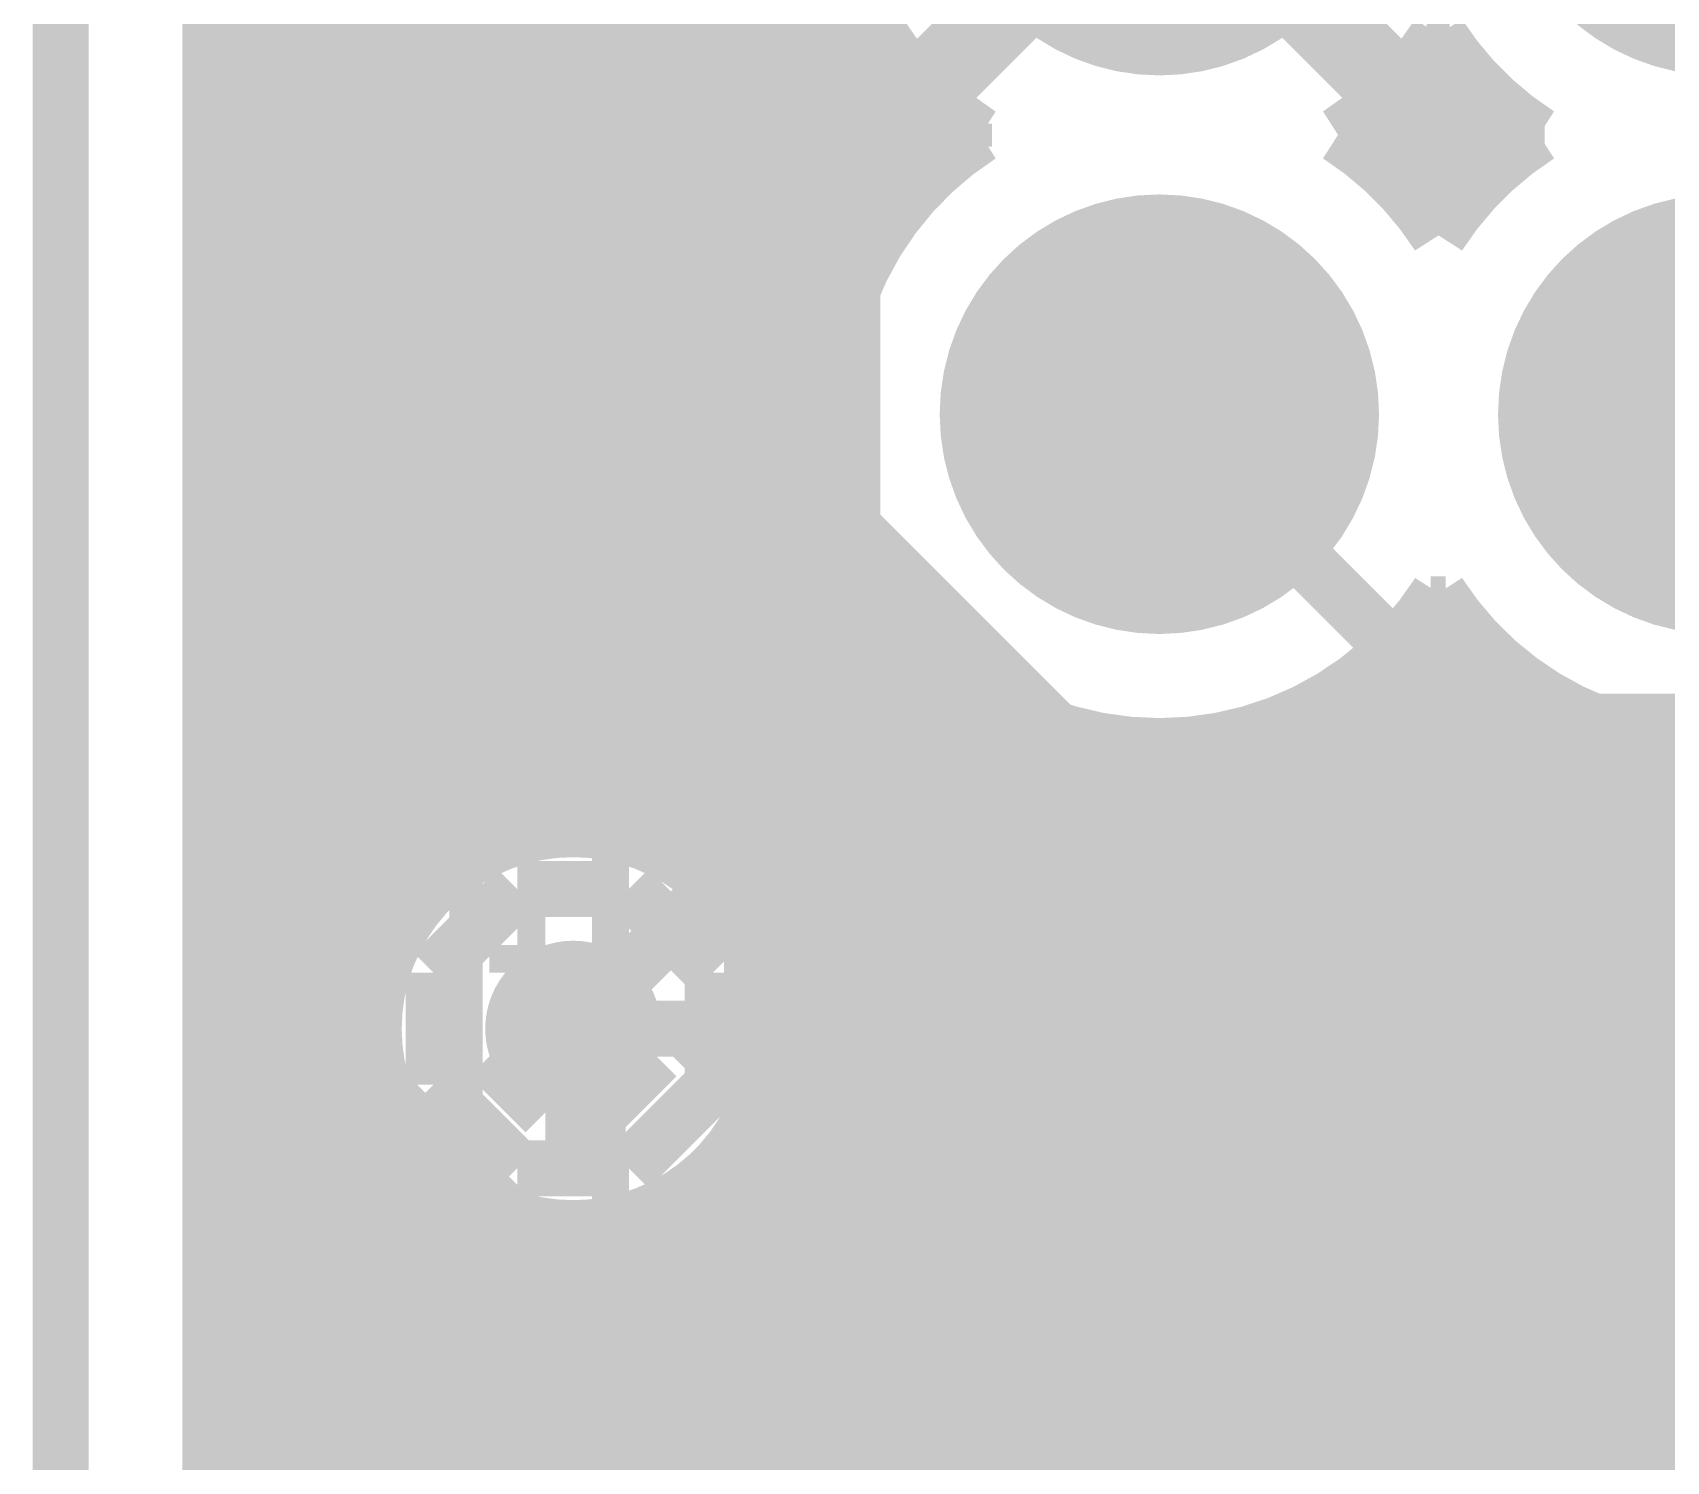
# Model space of a CAD drawing. Extents: x -5 to 157, y -120 to 103.
# Drawn here: x -5.13 to 2.31, y 22.54 to 29.04 of the extents above; entities that cross this region are included whole.
import ezdxf

# ---------------------------------------------------------------- set-up
doc = ezdxf.new("R2010")
doc.units = 0
doc.header["$MEASUREMENT"] = 0
doc.layers.get('0').update_dxf_attribs({"linetype": 'CONTINUOUS'})
for name, color, linetype in [('22-304-2_BOT', 7, 'CONTINUOUS'), ('22-304-2_DRD', 7, 'CONTINUOUS'), ('22-304-2_DRL', 2, 'CONTINUOUS'), ('22-304-2_IN1', 4, 'CONTINUOUS'), ('22-304-2_IN2', 3, 'CONTINUOUS'), ('22-304-2_SMB', 5, 'CONTINUOUS'), ('22-304-2_SMT', 10, 'CONTINUOUS'), ('22-304-2_SST', 11, 'CONTINUOUS'), ('22-304-2_TOP', 13, 'CONTINUOUS'), ('THRUHOLE_TAP', 7, 'CONTINUOUS')]:
    doc.layers.add(name, color=color, linetype=linetype)

# ---------------------------------------------------------------- blocks, each defined once
blk = doc.blocks.new('ROUND_29')
at = {"const_width": 0.99949}
blk.add_lwpolyline([(-0.499744, 0, 1), (0.499744, 0, 1)], format="xyb", close=True, dxfattribs=at)
blk = doc.blocks.new('ROUND_39')
at = {"const_width": 0.40005}
blk.add_lwpolyline([(-0.200024, 0, 1), (0.200024, 0, 1)], format="xyb", close=True, dxfattribs=at)
blk = doc.blocks.new('ROUND_16')
at = {"const_width": 0.54991}
blk.add_lwpolyline([(-0.274954, 0, 1), (0.274954, 0, 1)], format="xyb", close=True, dxfattribs=at)
blk = doc.blocks.new('ROUND_87')
at = {"const_width": 0.10033}
blk.add_lwpolyline([(-0.050164, 0, 1), (0.050164, 0, 1)], format="xyb", close=True, dxfattribs=at)
blk = doc.blocks.new('ROUND_38')
at = {"const_width": 0.40005}
blk.add_lwpolyline([(-0.200024, 0, 1), (0.200024, 0, 1)], format="xyb", close=True, dxfattribs=at)
blk = doc.blocks.new('ROUND_80')
at = {"const_width": 0.10033}
blk.add_lwpolyline([(-0.050164, 0, 1), (0.050164, 0, 1)], format="xyb", close=True, dxfattribs=at)

msp = doc.modelspace()

# ---------------------------------------------------------------- linework, layer by layer
at = {"layer": '22-304-2_BOT'}
for points, const_width in [([(-4.318, 57.658), (-4.318, 2.52222)], 0.254), ([(-1.397, 39.37), (0.127, 37.846), (0.127, 35.306), (-1.397, 33.782), (-1.397, 26.797), (5.842, 19.558), (5.842, 8.382), (6.858, 7.366)], 0.254), ([(-1.016, 37.846), (-0.381, 37.211), (-0.381, 35.56), (-1.905, 34.036), (-1.905, 26.543), (5.334, 19.304), (5.334, 7.62), (6.477, 6.477), (6.477, -3.302), (5.207, -4.572), (5.207, -6.35), (7.366, -8.509), (8.382, -8.509)], 0.254), ([(-2.032, 37.592), (-1.905, 37.592), (-0.889, 36.576), (-0.889, 35.814), (-2.54, 34.163), (-2.54, 26.416), (4.826, 19.05), (4.826, 7.366), (5.969, 6.223), (5.969, -3.048), (4.572, -4.445), (4.572, -6.858), (6.731, -9.017)], 0.254), ([(-2.032, 36.576), (-2.032, 35.433), (-3.175, 34.29), (-3.175, 26.289), (4.318, 18.796), (4.318, 6.477), (4.445, 6.35)], 0.254), ([(-3.048, 35.56), (-3.683, 34.925), (-3.683, 24.384), (2.794, 17.907), (2.794, 8.001), (3.429, 7.366), (3.556, 7.366)], 0.254), ([(-4.318, 34.925), (-4.318, 24.384)], 0.254), ([(1.02108, 28.82392), (0, 29.845)], 0.381), ([(1.3208, 28.956), (1.21666, 28.956)], 0.254), ([(1.1684, 28.8925), (1.1684, 28.2575)], 0.254), ([(1.397, 28.86202), (1.397, 28.28798)], 0.254), ([(1.52654, 28.7274), (1.01092, 28.7274)], 0.254), ([(0.9398, 28.66644), (0.9398, 28.48356)], 0.254), ([(1.6256, 28.64612), (1.6256, 28.50388)], 0.254), ([(1.61798, 28.4988), (0.92202, 28.4988)], 0.254), ([(1.38176, 28.2702), (1.15824, 28.2702)], 0.254), ([(0, 27.305), (1.397, 25.908), (5.842, 25.908), (7.366, 24.384), (7.366, 9.525), (8.89, 8.001), (8.89, 4.064), (8.001, 3.175), (8.001, 0.635), (11.5062, -2.8702), (11.5062, -3.175)], 0.254), ([(-2.667, 24.511), (-2.159, 24.511), (3.81, 18.542), (3.81, 8.636), (3.556, 8.382)], 0.254), ([(-4.27482, 24.1554), (-4.318, 24.1554)], 0.254), ([(-4.12242, 23.9268), (-4.318, 23.9268)], 0.254), ([(-4.1275, 23.93188), (2.159, 17.64284)], 0.254), ([(-4.0894, 23.89124), (-4.0894, 2.87782)], 0.254), ([(-3.89382, 23.6982), (-4.318, 23.6982)], 0.254), ([(-3.8608, 23.66264), (-3.8608, 3.18008)], 0.254), ([(-3.66522, 23.4696), (-4.318, 23.4696)], 0.254), ([(-3.6322, 23.43404), (-3.6322, 3.43662)], 0.254), ([(-3.43662, 23.241), (-4.318, 23.241)], 0.254), ([(-3.4036, 23.20544), (-3.4036, 3.66522)], 0.254), ([(-3.20802, 23.0124), (-4.318, 23.0124)], 0.254), ([(-3.175, 22.97684), (-3.175, 3.86334)], 0.254), ([(-2.97942, 22.7838), (-4.318, 22.7838)], 0.254), ([(-2.9464, 22.74824), (-2.9464, 4.04114)], 0.254), ([(-2.75082, 22.5552), (-4.318, 22.5552)], 0.254), ([(-2.7178, 22.51964), (-2.7178, 4.19862)], 0.254)]:
    msp.add_lwpolyline(points, dxfattribs=dict(at, const_width=const_width))
at = {"layer": '22-304-2_BOT', "const_width": 0.254}
for points in [[(0.8128, 28.575, 0.1084649), (1.27, 29.0322)], [(1.27, 29.0322, 0.1084649), (1.7272, 28.575)], [(1.27, 28.1178, 0.1084649), (0.8128, 28.575)], [(1.7272, 28.575, 0.1084649), (1.27, 28.1178)], [(-4.318, 24.384, 0.1989129), (-4.13201, 23.93499)], [(-4.318, 24.384, 0.1989129), (-4.13201, 23.93499)]]:
    msp.add_lwpolyline(points, format="xyb", dxfattribs=at)
at = {"layer": '22-304-2_DRD', "const_width": 0.254}
for points in [[(44.99864, -115.99926), (44.99864, 25.99944), (48.00092, 28.99918), (86.79942, 28.99918), (89.79916, 25.99944), (89.79916, -31.0007), (92.7989, -34.00044), (136.79932, -34.00044), (139.79906, -31.0007), (139.79906, 58.0009), (136.79932, 61.00064), (115.30076, 61.00064), (107.29976, 68.9991), (107.29976, 94.99854), (99.29876, 102.99954), (35.49904, 102.99954), (27.50058, 94.99854), (27.50058, 68.9991), (19.49958, 61.00064), (-1.99898, 61.00064), (-4.99872, 58.0009), (-4.99872, -2.99974), (18.00098, -25.99944), (18.00098, -115.99926)], [(-0.635, 27.94), (-0.635, 26.67)], [(0.635, 27.94), (-0.635, 27.94)], [(0.635, 27.94), (-0.635, 26.67)], [(0.635, 26.67), (-0.635, 27.94)], [(0.635, 26.67), (0.635, 27.94)], [(1.905, 27.94), (1.905, 26.67)], [(3.175, 27.94), (1.905, 27.94)], [(3.175, 27.94), (1.905, 26.67)], [(3.175, 26.67), (1.905, 27.94)], [(-0.635, 26.67), (0.635, 26.67)], [(1.905, 26.67), (3.175, 26.67)], [(-2.921, 25.146), (-3.302, 24.765)], [(-2.413, 25.146), (-2.921, 25.146)], [(-2.032, 24.765), (-2.413, 25.146)], [(-2.921, 24.892), (-2.921, 24.765)], [(-2.794, 24.892), (-2.921, 24.892)], [(-2.794, 24.765), (-2.794, 24.892)], [(-2.54, 24.892), (-2.54, 24.765)], [(-2.413, 24.892), (-2.54, 24.892)], [(-2.413, 24.765), (-2.413, 24.892)], [(-3.302, 24.765), (-3.302, 24.257)], [(-2.921, 24.765), (-2.794, 24.765)], [(-2.54, 24.765), (-2.413, 24.765)], [(-2.032, 24.257), (-2.032, 24.765)], [(-2.794, 24.13), (-3.048, 24.384)], [(-2.286, 24.384), (-2.54, 24.13)], [(-3.302, 24.257), (-2.921, 23.876)], [(-2.413, 23.876), (-2.032, 24.257)], [(-2.54, 24.13), (-2.794, 24.13)], [(-2.921, 23.876), (-2.413, 23.876)]]:
    msp.add_lwpolyline(points, dxfattribs=at)
at = {"layer": '22-304-2_DRL', "const_width": 0.254}
msp.add_lwpolyline([(44.99864, -115.99926), (44.99864, 25.99944), (48.00092, 28.99918), (86.79942, 28.99918), (89.79916, 25.99944), (89.79916, -31.0007), (92.7989, -34.00044), (136.79932, -34.00044), (139.79906, -31.0007), (139.79906, 58.0009), (136.79932, 61.00064), (115.30076, 61.00064), (107.29976, 68.9991), (107.29976, 94.99854), (99.29876, 102.99954), (35.49904, 102.99954), (27.50058, 94.99854), (27.50058, 68.9991), (19.49958, 61.00064), (-1.99898, 61.00064), (-4.99872, 58.0009), (-4.99872, -2.99974), (18.00098, -25.99944), (18.00098, -115.99926)], dxfattribs=at)
at = {"layer": '22-304-2_IN1', "const_width": 0.254}
for points in [[(82.296, 102.362), (36.068, 102.362), (28.702, 94.996), (28.702, 68.326), (20.574, 60.198), (-1.778, 60.198), (-4.191, 57.785), (-4.191, -2.667), (18.669, -25.527)], [(-3.9624, 58.0136), (-3.9624, -2.8956)], [(-1.6764, 35.74034), (-1.6764, 3.08102)], [(-2.1336, 35.6743), (-2.1336, 25.24506)], [(-1.905, 35.67684), (-1.905, 25.00376)], [(-3.7338, 34.96564), (-3.7338, -3.1242)], [(-2.3622, 34.96564), (-2.3622, 25.36444)], [(-3.5052, 34.77514), (-3.5052, 24.85898)], [(-2.5908, 34.77514), (-2.5908, 25.41524)], [(-3.2766, 34.68116), (-3.2766, 25.1841)], [(-2.8194, 34.68116), (-2.8194, 25.40508)], [(-3.048, 34.65322), (-3.048, 25.33396)], [(-1.4478, 29.42336), (-1.4478, 27.72664)], [(-1.30048, 29.083), (-4.191, 29.083)], [(-1.2192, 28.956), (-1.2192, 28.19146)], [(-1.13538, 28.8544), (-4.191, 28.8544)], [(-0.9906, 28.70708), (-0.9906, 28.44038)], [(-0.88646, 28.6258), (-4.191, 28.6258)], [(-1.03886, 28.3972), (-4.191, 28.3972)], [(-1.23444, 28.1686), (-4.191, 28.1686)], [(-1.36652, 27.94), (-4.191, 27.94)], [(-1.45288, 27.7114), (-4.191, 27.7114)], [(-1.49606, 27.4828), (-4.191, 27.4828)], [(-1.50622, 27.2542), (-4.191, 27.2542)], [(-1.48082, 27.0256), (-4.191, 27.0256)], [(-1.4478, 26.88336), (-1.4478, 3.19532)], [(-1.41986, 26.797), (-4.191, 26.797)], [(-1.31572, 26.5684), (-4.191, 26.5684)], [(-1.2192, 26.416), (-1.2192, 3.2893)], [(1.2954, 26.4541), (1.2954, 15.99692)], [(-1.15824, 26.3398), (-4.191, 26.3398)], [(1.38176, 26.3398), (1.15824, 26.3398)], [(1.0668, 26.2382), (1.0668, 15.99692)], [(1.524, 26.18994), (1.524, 15.99692)], [(-0.92202, 26.1112), (-4.191, 26.1112)], [(-0.9906, 26.16708), (-0.9906, 3.3655)], [(1.61798, 26.1112), (0.92202, 26.1112)], [(0.8382, 26.05024), (0.8382, 15.99692)], [(-0.762, 26.00452), (-0.762, 3.42392)], [(1.7526, 26.01976), (1.7526, 15.99692)], [(-0.5334, 25.8953), (-0.5334, 3.4671)], [(0.6096, 25.92578), (0.6096, 15.99692)], [(1.9812, 25.90292), (1.9812, 15.99692)], [(-0.50038, 25.8826), (-4.191, 25.8826)], [(-0.3048, 25.82672), (-0.3048, 3.49504)], [(0.381, 25.8445), (0.381, 15.99692)], [(2.03962, 25.8826), (0.50038, 25.8826)], [(2.2098, 25.83434), (2.2098, 15.99692)], [(-0.0762, 25.79878), (-0.0762, 3.50774)], [(0.1524, 25.80386), (0.1524, 15.99692)], [(6.16712, 25.654), (-4.191, 25.654)], [(17.4752, 25.4254), (-4.191, 25.4254)], [(-3.26136, 25.1968), (-4.191, 25.1968)], [(17.39646, 25.1968), (-2.07264, 25.1968)], [(-3.45186, 24.9682), (-4.191, 24.9682)], [(5.65912, 24.9682), (-1.88214, 24.9682)], [(-3.54584, 24.7396), (-4.191, 24.7396)], [(5.45338, 24.7396), (-1.78816, 24.7396)], [(-3.57378, 24.511), (-4.191, 24.511)], [(5.35178, 24.511), (-1.76022, 24.511)], [(-3.54584, 24.2824), (-4.191, 24.2824)], [(5.31622, 24.2824), (-1.78816, 24.2824)], [(-3.5052, 24.16302), (-3.5052, 0.13208)], [(-3.45186, 24.0538), (-4.191, 24.0538)], [(5.33908, 24.0538), (-1.88214, 24.0538)], [(-1.905, 24.01824), (-1.905, 2.94386)], [(-3.26136, 23.8252), (-4.191, 23.8252)], [(-3.2766, 23.8379), (-3.2766, 1.25222)], [(5.42544, 23.8252), (-2.07264, 23.8252)], [(-2.1336, 23.77694), (-2.1336, 2.78384)], [(-3.048, 23.68804), (-3.048, 1.73482)], [(5.32638, 23.5966), (-4.191, 23.5966)], [(-2.8194, 23.61692), (-2.8194, 2.08534)], [(-2.5908, 23.60676), (-2.5908, 2.36474)], [(-2.3622, 23.65502), (-2.3622, 2.59334)], [(5.22478, 23.368), (-4.191, 23.368)], [(5.18922, 23.1394), (-4.191, 23.1394)], [(5.21208, 22.9108), (-4.191, 22.9108)], [(5.29844, 22.6822), (-4.191, 22.6822)], [(5.4737, 22.4536), (-4.191, 22.4536)]]:
    msp.add_lwpolyline(points, dxfattribs=at)
for points in [[(-1.50876, 29.845, 0.2557373), (-0.8133, 28.57421)], [(-0.8128, 28.575, 0.2557369), (-1.50783, 27.305)], [(-1.50876, 27.305, 0.4142136), (0, 25.79624)], [(0, 25.79624, 0.2557368), (1.27079, 26.4917)], [(1.27, 26.4922, 0.2557369), (2.54, 25.79717)], [(-2.667, 25.41778, 0.4142136), (-3.57378, 24.511)], [(-1.76022, 24.511, 0.4142136), (-2.667, 25.41778)], [(-3.57378, 24.511, 0.4142136), (-2.667, 23.60422)], [(-2.667, 23.60422, 0.4142136), (-1.76022, 24.511)]]:
    msp.add_lwpolyline(points, format="xyb", dxfattribs=at)
at = {"layer": '22-304-2_IN2'}
for points, const_width in [([(0, 0), (-2.54, 2.54), (-2.54, 19.05), (5.08, 26.67), (5.08, 29.21), (5.715, 29.845), (14.605, 29.845), (19.99996, 35.23996), (19.99996, 41.00068), (13.97, 47.03064), (13.97, 55.88), (15.875, 57.785), (20.955, 57.785), (29.21, 66.04), (29.21, 84.709), (32.4993, 88.00084)], 1.27), ([(20.193, 60.452), (-1.524, 60.452), (-4.318, 57.658), (-4.318, -2.54)], 0.254), ([(-4.0894, 57.8866), (-4.0894, -2.7686)], 0.254), ([(-1.8034, 35.57524), (-1.8034, 25.06472)], 0.254), ([(-2.032, 35.41522), (-2.032, 25.31618)], 0.254), ([(-3.8608, 34.93262), (-3.8608, -2.9972)], 0.254), ([(-2.2606, 34.90214), (-2.2606, 25.45334)], 0.254), ([(-3.6322, 34.71672), (-3.6322, 24.85898)], 0.254), ([(-2.4892, 34.69894), (-2.4892, 25.52192)], 0.254), ([(-3.4036, 34.59734), (-3.4036, 25.22474)], 0.254), ([(-2.7178, 34.58718), (-2.7178, 25.53462)], 0.254), ([(-3.175, 34.54146), (-3.175, 25.40254)], 0.254), ([(-2.9464, 34.53892), (-2.9464, 25.49906)], 0.254), ([(-1.1049, 28.7401), (0, 29.845)], 0.381), ([(1.1049, 28.7401), (0, 29.845)], 0.381), ([(-1.5748, 29.4386), (-1.5748, 27.7114)], 0.254), ([(-1.36144, 28.956), (-4.318, 28.956)], 0.254), ([(-1.3462, 28.9306), (-1.3462, 28.21686)], 0.254), ([(-1.1811, 28.7274), (-4.318, 28.7274)], 0.254), ([(1.1684, 28.71216), (1.1684, 28.4353)], 0.254), ([(1.3589, 28.7274), (1.1811, 28.7274)], 0.254), ([(-1.1176, 28.6639), (-1.1176, 28.4861)], 0.254), ([(1.397, 28.68676), (1.397, 28.4607)], 0.254), ([(-1.1049, 28.4988), (-4.318, 28.4988)], 0.254), ([(1.4351, 28.4988), (1.1049, 28.4988)], 0.254), ([(-1.3081, 28.2702), (-4.318, 28.2702)], 0.254), ([(-1.45034, 28.0416), (-4.318, 28.0416)], 0.254), ([(-1.54432, 27.813), (-4.318, 27.813)], 0.254), ([(-1.60274, 27.5844), (-4.318, 27.5844)], 0.254), ([(-1.6256, 27.3558), (-4.318, 27.3558)], 0.254), ([(-1.61544, 27.1272), (-4.318, 27.1272)], 0.254), ([(-1.5748, 26.8986), (-4.318, 26.8986)], 0.254), ([(-1.5748, 26.8986), (-1.5748, 21.79828)], 0.254), ([(-1.49606, 26.67), (-4.318, 26.67)], 0.254), ([(-1.37668, 26.4414), (-4.318, 26.4414)], 0.254), ([(-1.3462, 26.3906), (-1.3462, 22.02688)], 0.254), ([(-1.20396, 26.2128), (-4.318, 26.2128)], 0.254), ([(1.3335, 26.2128), (1.20396, 26.2128)], 0.254), ([(-1.1176, 26.1239), (-1.1176, 22.25548)], 0.254), ([(1.1684, 26.17216), (1.1684, 24.54148)], 0.254), ([(1.397, 26.14676), (1.397, 24.77008)], 0.254), ([(-0.94996, 25.9842), (-4.318, 25.9842)], 0.254), ([(0.9398, 25.97658), (0.9398, 24.31288)], 0.254), ([(1.59004, 25.9842), (0.94996, 25.9842)], 0.254), ([(-0.889, 25.94356), (-0.889, 22.48408)], 0.254), ([(1.6256, 25.9588), (1.6256, 24.99868)], 0.254), ([(-0.6604, 25.8191), (-0.6604, 22.71268)], 0.254), ([(0.7112, 25.84196), (0.7112, 24.08428)], 0.254), ([(1.8542, 25.82926), (1.8542, 25.22728)], 0.254), ([(-0.4953, 25.7556), (-4.318, 25.7556)], 0.254), ([(0.4826, 25.75052), (0.4826, 23.85568)], 0.254), ([(2.0447, 25.7556), (0.4953, 25.7556)], 0.254), ([(2.0828, 25.7429), (2.0828, 25.45588)], 0.254), ([(2.31902, 25.6921), (-3.42646, 19.94916)], 0.254), ([(-0.4318, 25.73528), (-0.4318, 22.94128)], 0.254), ([(-0.2032, 25.6921), (-0.2032, 23.16988)], 0.254), ([(0.0254, 25.6794), (0.0254, 23.39848)], 0.254), ([(0.254, 25.69718), (0.254, 23.62708)], 0.254), ([(-2.81178, 25.527), (-4.318, 25.527)], 0.254), ([(2.15138, 25.527), (-2.52222, 25.527)], 0.254), ([(-3.32486, 25.2984), (-4.318, 25.2984)], 0.254), ([(1.92278, 25.2984), (-2.00914, 25.2984)], 0.254), ([(-3.52806, 25.0698), (-4.318, 25.0698)], 0.254), ([(1.69418, 25.0698), (-1.80594, 25.0698)], 0.254), ([(-3.63728, 24.8412), (-4.318, 24.8412)], 0.254), ([(1.46558, 24.8412), (-1.69418, 24.8412)], 0.254), ([(-3.68808, 24.6126), (-4.318, 24.6126)], 0.254), ([(1.23698, 24.6126), (-1.64592, 24.6126)], 0.254), ([(-3.68554, 24.384), (-4.318, 24.384)], 0.254), ([(1.00838, 24.384), (-1.64846, 24.384)], 0.254), ([(-3.62966, 24.1554), (-4.318, 24.1554)], 0.254), ([(-3.6322, 24.16302), (-3.6322, 19.67992)], 0.254), ([(0.77978, 24.1554), (-1.70434, 24.1554)], 0.254), ([(-1.8034, 23.95728), (-1.8034, 21.56968)], 0.254), ([(-3.51028, 23.9268), (-4.318, 23.9268)], 0.254), ([(0.55118, 23.9268), (-1.82372, 23.9268)], 0.254), ([(-3.4036, 23.79726), (-3.4036, 19.96948)], 0.254), ([(-3.29184, 23.6982), (-4.318, 23.6982)], 0.254), ([(0.32258, 23.6982), (-2.03962, 23.6982)], 0.254), ([(-2.032, 23.70328), (-2.032, 21.34108)], 0.254), ([(-3.175, 23.61946), (-3.175, 20.19808)], 0.254), ([(-2.9464, 23.52294), (-2.9464, 20.42668)], 0.254), ([(-2.2606, 23.56866), (-2.2606, 21.11248)], 0.254), ([(0.09398, 23.4696), (-4.318, 23.4696)], 0.254), ([(-2.7178, 23.48484), (-2.7178, 20.65528)], 0.254), ([(-2.4892, 23.50008), (-2.4892, 20.88388)], 0.254), ([(-0.13208, 23.241), (-4.318, 23.241)], 0.254), ([(-0.36068, 23.0124), (-4.318, 23.0124)], 0.254), ([(-0.58928, 22.7838), (-4.318, 22.7838)], 0.254), ([(-0.81788, 22.5552), (-4.318, 22.5552)], 0.254)]:
    msp.add_lwpolyline(points, dxfattribs=dict(at, const_width=const_width))
at = {"layer": '22-304-2_IN2', "const_width": 0.254}
for points in [[(-1.6256, 29.845, 0.227838), (-1.0155, 28.57562)], [(1.016, 28.575, 0.0553851), (1.27, 28.829)], [(1.27, 28.829, 0.0553851), (1.524, 28.575)], [(-1.016, 28.575, 0.2278378), (-1.62639, 27.305)], [(1.27, 28.321, 0.0553851), (1.016, 28.575)], [(1.524, 28.575, 0.0553851), (1.27, 28.321)], [(-1.6256, 27.305, 0.4142136), (0, 25.6794)], [(0, 25.6794, 0.2278375), (1.26938, 26.28949)], [(1.27, 26.289, 0.1922925), (2.31923, 25.69366)], [(-2.667, 25.53716, 0.4142136), (-3.69316, 24.511)], [(-1.64084, 24.511, 0.4142136), (-2.667, 25.53716)], [(-3.69316, 24.511, 0.4142136), (-2.667, 23.48484)], [(-2.667, 23.48484, 0.4142136), (-1.64084, 24.511)]]:
    msp.add_lwpolyline(points, format="xyb", dxfattribs=at)
at = {"layer": '22-304-2_SST', "const_width": 0.1524}
for points in [[(-3.15468, 27.59456), (-3.15468, 32.09544), (-3.15468, 37.48532), (5.69468, 37.48532), (5.69468, 35.33394)], [(5.69468, 24.35352), (5.69468, 22.20468), (-3.15468, 22.20468), (-3.15468, 27.59456), (-2.50444, 27.59456), (-2.50444, 22.65426), (-1.905, 23.2537), (4.445, 23.2537)], [(-1.905, 23.2537), (-1.905, 27.59456), (-2.50444, 27.59456)], [(0.11938, 27.42438), (0.32004, 27.62504), (-0.32004, 27.62504), (-0.11938, 27.42438), (0.11938, 27.42438), (0.11938, 27.18562), (0.32004, 26.98496), (0.32004, 27.62504)], [(0.11938, 27.18562), (-0.11938, 27.18562), (-0.32004, 26.98496), (-0.32004, 27.62504)], [(2.65938, 27.42438), (2.86004, 27.62504), (2.21996, 27.62504), (2.42062, 27.42438), (2.65938, 27.42438), (2.65938, 27.18562), (2.86004, 26.98496), (2.86004, 27.62504)], [(2.65938, 27.18562), (2.42062, 27.18562), (2.21996, 26.98496), (2.21996, 27.62504)], [(-0.11938, 27.42438), (-0.11938, 27.18562)], [(0.32004, 26.98496), (-0.32004, 26.98496)], [(2.86004, 26.98496), (2.21996, 26.98496)], [(-2.50444, 22.65426), (5.04444, 22.65426)]]:
    msp.add_lwpolyline(points, dxfattribs=at)
at = {"layer": '22-304-2_TOP'}
for points, const_width in [([(-4.0894, 57.8866), (-4.0894, 2.87782)], 0.254), ([(-4.318, 57.658), (-4.318, 2.52222)], 0.254), ([(93.218, 30.099), (90.932, 30.099), (88.646, 32.385), (53.975, 32.385), (46.609, 39.751), (29.972, 39.751), (25.019, 34.798), (15.748, 34.798), (13.843, 36.703), (10.795, 36.703), (7.747, 33.655), (7.747, 26.543), (6.223, 25.019), (-2.159, 25.019), (-2.667, 24.511)], 0.254), ([(-3.8608, 35.15614), (-3.8608, 3.18008)], 0.254), ([(-2.2606, 34.925), (-2.2606, 25.64638)], 0.254), ([(-2.032, 34.925), (-2.032, 25.654)], 0.254), ([(-1.8034, 34.925), (-1.8034, 25.654)], 0.254), ([(-1.5748, 34.925), (-1.5748, 25.654)], 0.254), ([(-3.6322, 34.86404), (-3.6322, 3.43662)], 0.254), ([(-2.4892, 34.84372), (-2.4892, 25.56002)], 0.254), ([(-3.4036, 34.72434), (-3.4036, 25.04186)], 0.254), ([(-3.175, 34.66084), (-3.175, 25.26284)], 0.254), ([(-2.9464, 34.6583), (-2.9464, 25.3746)], 0.254), ([(-2.7178, 34.71418), (-2.7178, 25.41778)], 0.254), ([(-1.02108, 28.82392), (0, 29.845)], 0.381), ([(1.02108, 28.82392), (0, 29.845)], 0.381), ([(-1.3462, 29.16428), (-1.3462, 27.98318)], 0.254), ([(-1.21666, 28.956), (-4.318, 28.956)], 0.254), ([(1.3208, 28.956), (1.21666, 28.956)], 0.254), ([(1.1684, 28.8925), (1.1684, 28.2575)], 0.254), ([(1.397, 28.86202), (1.397, 28.28798)], 0.254), ([(-1.1176, 28.83154), (-1.1176, 28.31592)], 0.254), ([(-1.01092, 28.7274), (-4.318, 28.7274)], 0.254), ([(1.52654, 28.7274), (1.01092, 28.7274)], 0.254), ([(0.9398, 28.66644), (0.9398, 28.48356)], 0.254), ([(1.6256, 28.64612), (1.6256, 28.50388)], 0.254), ([(-0.889, 28.6258), (-0.889, 28.52166)], 0.254), ([(-0.92202, 28.4988), (-4.318, 28.4988)], 0.254), ([(1.61798, 28.4988), (0.92202, 28.4988)], 0.254), ([(-1.15824, 28.2702), (-4.318, 28.2702)], 0.254), ([(1.38176, 28.2702), (1.15824, 28.2702)], 0.254), ([(-1.31572, 28.0416), (-4.318, 28.0416)], 0.254), ([(-1.41986, 27.813), (-4.318, 27.813)], 0.254), ([(-1.48082, 27.5844), (-4.318, 27.5844)], 0.254), ([(-1.50622, 27.3558), (-4.318, 27.3558)], 0.254), ([(-1.49606, 27.1272), (-4.318, 27.1272)], 0.254), ([(-1.45288, 26.8986), (-4.318, 26.8986)], 0.254), ([(-1.36652, 26.67), (-4.318, 26.67)], 0.254), ([(-1.3462, 26.62428), (-1.3462, 25.654)], 0.254), ([(-1.23444, 26.4414), (-4.318, 26.4414)], 0.254), ([(1.30302, 26.4414), (1.23444, 26.4414)], 0.254), ([(1.1684, 26.3525), (1.1684, 25.654)], 0.254), ([(-1.1176, 26.29154), (-1.1176, 25.654)], 0.254), ([(1.397, 26.32202), (1.397, 25.654)], 0.254), ([(-1.03886, 26.2128), (-4.318, 26.2128)], 0.254), ([(1.50114, 26.2128), (1.03886, 26.2128)], 0.254), ([(0.9398, 26.12644), (0.9398, 25.654)], 0.254), ([(-0.889, 26.0858), (-0.889, 25.654)], 0.254), ([(1.6256, 26.10612), (1.6256, 25.654)], 0.254), ([(-0.72644, 25.9842), (-4.318, 25.9842)], 0.254), ([(0.7112, 25.97404), (0.7112, 25.654)], 0.254), ([(1.81102, 25.9842), (0.72644, 25.9842)], 0.254), ([(1.8542, 25.96134), (1.8542, 25.654)], 0.254), ([(-0.6604, 25.94864), (-0.6604, 25.654)], 0.254), ([(-0.4318, 25.85974), (-0.4318, 25.654)], 0.254), ([(-0.2032, 25.81148), (-0.2032, 25.654)], 0.254), ([(0.254, 25.8191), (0.254, 25.654)], 0.254), ([(0.4826, 25.87498), (0.4826, 25.654)], 0.254), ([(2.0828, 25.86736), (2.0828, 25.654)], 0.254), ([(2.3114, 25.81402), (2.3114, 25.654)], 0.254), ([(5.89788, 25.7556), (-4.318, 25.7556)], 0.254), ([(0.0254, 25.79624), (0.0254, 25.654)], 0.254), ([(5.95884, 25.654), (-2.159, 25.654)], 0.254), ([(-2.54, 25.527), (-4.318, 25.527)], 0.254), ([(-2.60858, 25.46858), (-2.65684, 25.41778)], 0.254), ([(-3.11912, 25.2984), (-4.318, 25.2984)], 0.254), ([(-3.38074, 25.0698), (-4.318, 25.0698)], 0.254), ([(-3.51282, 24.8412), (-4.318, 24.8412)], 0.254), ([(-3.5687, 24.6126), (-4.318, 24.6126)], 0.254), ([(-3.56616, 24.384), (-4.318, 24.384)], 0.254), ([(5.32384, 24.384), (-1.76784, 24.384)], 0.254), ([(-1.5748, 24.384), (-1.5748, 4.74726)], 0.254), ([(-1.3462, 24.384), (-1.3462, 4.81584)], 0.254), ([(-1.1176, 24.384), (-1.1176, 4.87426)], 0.254), ([(-0.889, 24.384), (-0.889, 4.92252)], 0.254), ([(-0.6604, 24.384), (-0.6604, 4.95808)], 0.254), ([(-0.4318, 24.384), (-0.4318, 4.98348)], 0.254), ([(-0.2032, 24.384), (-0.2032, 4.99618)], 0.254), ([(0.0254, 24.384), (0.0254, 12.91844)], 0.254), ([(0.254, 24.384), (0.254, 15.99692)], 0.254), ([(0.4826, 24.384), (0.4826, 17.30248)], 0.254), ([(0.7112, 24.384), (0.7112, 17.5895)], 0.254), ([(0.9398, 24.384), (0.9398, 17.8181)], 0.254), ([(1.1684, 24.384), (1.1684, 18.0467)], 0.254), ([(1.397, 24.384), (1.397, 18.2753)], 0.254), ([(1.6256, 24.384), (1.6256, 18.5039)], 0.254), ([(1.8542, 24.384), (1.8542, 18.7325)], 0.254), ([(2.0828, 24.384), (2.0828, 18.9611)], 0.254), ([(2.3114, 24.384), (2.3114, 19.1897)], 0.254), ([(-1.8034, 24.2316), (-1.8034, 4.66344)], 0.254), ([(-3.50266, 24.1554), (-4.318, 24.1554)], 0.254), ([(5.3213, 24.1554), (-1.83134, 24.1554)], 0.254), ([(-3.4036, 23.98014), (-3.4036, 3.66522)], 0.254), ([(-3.36042, 23.9268), (-4.318, 23.9268)], 0.254), ([(5.37718, 23.9268), (-1.97104, 23.9268)], 0.254), ([(-2.032, 23.8633), (-2.032, 4.56946)], 0.254), ([(-3.175, 23.75916), (-3.175, 3.86334)], 0.254), ([(-3.07086, 23.6982), (-4.318, 23.6982)], 0.254), ([(5.40004, 23.6982), (-2.26314, 23.6982)], 0.254), ([(-2.2606, 23.6982), (-2.2606, 4.46024)], 0.254), ([(-2.9464, 23.6474), (-2.9464, 4.04114)], 0.254), ([(-2.7178, 23.60422), (-2.7178, 4.19862)], 0.254), ([(-2.4892, 23.61946), (-2.4892, 4.33832)], 0.254), ([(5.26034, 23.4696), (-4.318, 23.4696)], 0.254), ([(5.19684, 23.241), (-4.318, 23.241)], 0.254), ([(5.1943, 23.0124), (-4.318, 23.0124)], 0.254), ([(5.25018, 22.7838), (-4.318, 22.7838)], 0.254), ([(5.37972, 22.5552), (-4.318, 22.5552)], 0.254)]:
    msp.add_lwpolyline(points, dxfattribs=dict(at, const_width=const_width))
at = {"layer": '22-304-2_TOP', "const_width": 0.254}
for points in [[(-1.50876, 29.845, 0.2557373), (-0.8133, 28.57421)], [(0.8128, 28.575, 0.1084649), (1.27, 29.0322)], [(1.27, 29.0322, 0.1084649), (1.7272, 28.575)], [(-0.8128, 28.575, 0.2557369), (-1.50783, 27.305)], [(1.27, 28.1178, 0.1084649), (0.8128, 28.575)], [(1.7272, 28.575, 0.1084649), (1.27, 28.1178)], [(-1.50876, 27.305, 0.4142136), (0, 25.79624)], [(0, 25.79624, 0.2557368), (1.27079, 26.4917)], [(1.27, 26.4922, 0.2557369), (2.54, 25.79717)], [(-2.159, 25.654, 0.1989124), (-2.60801, 25.46801)], [(-2.667, 25.41778, 0.4142136), (-3.57378, 24.511)], [(-3.57378, 24.511, 0.4142136), (-2.667, 23.60422)], [(-2.667, 23.60422, 0.373689), (-1.76784, 24.384)]]:
    msp.add_lwpolyline(points, format="xyb", dxfattribs=at)

# ---------------------------------------------------------------- block references
at = {"layer": '22-304-2_BOT'}
for name, p in [('ROUND_29', (0, 29.845)), ('ROUND_29', (2.54, 29.845)), ('ROUND_29', (0, 27.305)), ('ROUND_29', (2.54, 27.305)), ('ROUND_39', (-2.667, 24.511))]:
    msp.add_blockref(name, p, dxfattribs=at)
at = {"layer": '22-304-2_DRL'}
for name, p in [('ROUND_16', (0, 27.305)), ('ROUND_16', (2.54, 27.305)), ('ROUND_87', (-2.667, 24.511))]:
    msp.add_blockref(name, p, dxfattribs=at)
at = {"layer": '22-304-2_IN1'}
for name, p in [('ROUND_29', (0, 29.845)), ('ROUND_29', (2.54, 29.845)), ('ROUND_29', (0, 27.305)), ('ROUND_29', (2.54, 27.305)), ('ROUND_39', (-2.667, 24.511))]:
    msp.add_blockref(name, p, dxfattribs=at)
at = {"layer": '22-304-2_IN2'}
for name, p in [('ROUND_29', (0, 29.845)), ('ROUND_29', (2.54, 29.845)), ('ROUND_29', (0, 27.305)), ('ROUND_29', (2.54, 27.305)), ('ROUND_38', (-2.667, 24.511))]:
    msp.add_blockref(name, p, dxfattribs=at)
at = {"layer": '22-304-2_SMB'}
for p in [(0, 29.845), (2.54, 29.845), (0, 27.305), (2.54, 27.305)]:
    msp.add_blockref('ROUND_29', p, dxfattribs=at)
at = {"layer": '22-304-2_SMT'}
for p in [(0, 29.845), (2.54, 29.845), (0, 27.305), (2.54, 27.305)]:
    msp.add_blockref('ROUND_29', p, dxfattribs=at)
at = {"layer": '22-304-2_TOP'}
for name, p in [('ROUND_29', (0, 29.845)), ('ROUND_29', (2.54, 29.845)), ('ROUND_29', (0, 27.305)), ('ROUND_29', (2.54, 27.305)), ('ROUND_39', (-2.667, 24.511))]:
    msp.add_blockref(name, p, dxfattribs=at)
at = {"layer": 'THRUHOLE_TAP'}
for name, p in [('ROUND_16', (0, 27.305)), ('ROUND_16', (2.54, 27.305)), ('ROUND_80', (-2.667, 24.511))]:
    msp.add_blockref(name, p, dxfattribs=at)

doc.saveas('drawing.dxf')
